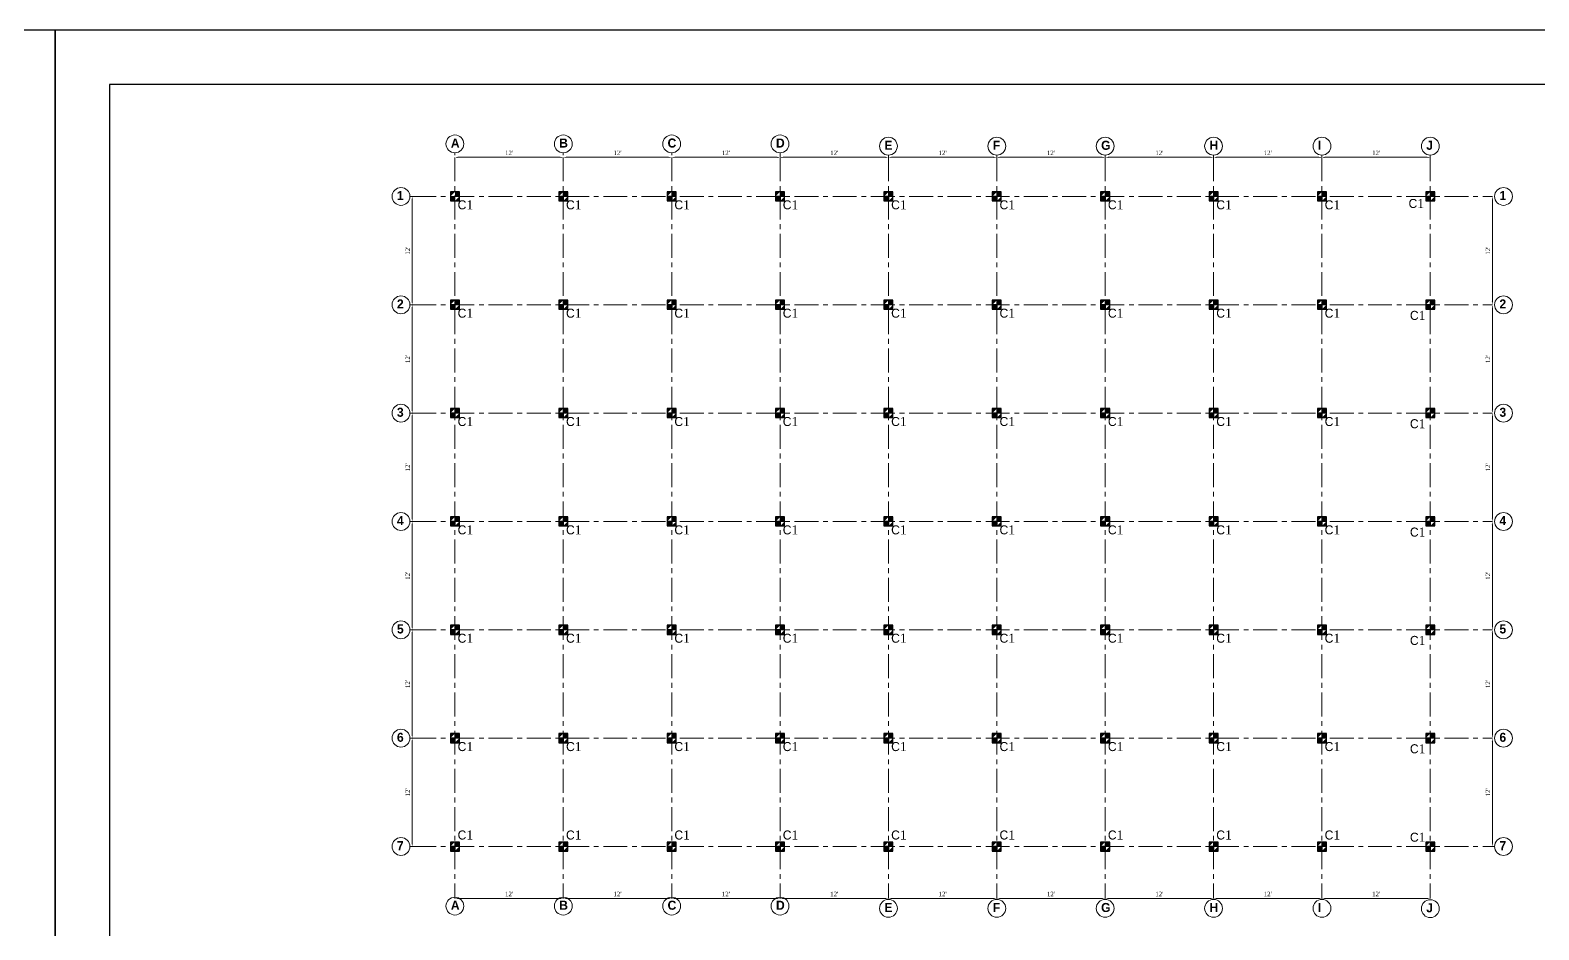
# Model space of a CAD drawing. Extents: x -2338379 to 930990, y -818978 to 106940.
# Drawn here: x 387695 to 389699, y -204162 to -202966 of the extents above; entities that cross this region are included whole.
import ezdxf

# ---------------------------------------------------------------- set-up
doc = ezdxf.new("R2010")
doc.units = 0
doc.header["$MEASUREMENT"] = 0
doc.header["$PDMODE"] = 34
doc.linetypes.add('CENTER', pattern=[50.8, 31.75, -6.35, 6.35, -6.35])
doc.layers.get('0').update_dxf_attribs({"linetype": 'CONTINUOUS', "lineweight": 30})
doc.layers.get('DEFPOINTS').update_dxf_attribs({"linetype": 'CONTINUOUS'})
for name, color, linetype, lineweight in [('Center', 11, 'CENTER', 15), ('DIM', 6, 'CONTINUOUS', 20), ('Outline', 4, 'CONTINUOUS', 9), ('TEXT', 7, 'CONTINUOUS', 30)]:
    doc.layers.add(name, color=color, linetype=linetype, lineweight=lineweight)
doc.layers.add('pillar12', color=7, linetype='CONTINUOUS')
doc.styles.get("Standard").update_dxf_attribs({"font": 'times.ttf', "height": 6})
doc.dimstyles.new('Standard$0', dxfattribs={"dimtxt": 6, "dimasz": 4, "dimexe": 3, "dimexo": 6, "dimgap": 3, "dimtad": 1, "dimdec": 1, "dimzin": 0, "dimdsep": 46, "dimlunit": 4, "dimtxsty": 'Standard', "dimcen": 0.09, "dimclrd": 6, "dimclre": 6, "dimclrt": 7, "dimadec": 0, "dimazin": 0, "dimtfac": 1, "dimtdec": 1, "dimtix": 1, "dimtofl": 0, "dimtmove": 1, "dimatfit": 3, "dimfxl": 1, "dimtolj": 1, "dimtzin": 0, "dimlwd": 18, "dimlwe": 18, "dimarcsym": 0})

# ---------------------------------------------------------------- blocks, each defined once
blk = doc.blocks.new('pill12')
h = blk.add_hatch(color=5)
h.paths.add_polyline_path([(-6, -6), (6, -6), (6, 6), (-6, 6)], flags=17)
edge = h.paths.add_edge_path(flags=17)
edge.add_line((6, 0), (-6, 0))
edge.add_line((0, 6), (0, -6))
for p, q in [((6, 0), (-6, 0)), ((0, 6), (0, -6))]:
    blk.add_line(p, q)
blk.add_lwpolyline([(-6, -6), (6, -6), (6, 6), (-6, 6)], close=True)
blk = doc.blocks.new('*D92')
at = {"layer": 'DEFPOINTS', "color": 0, "lineweight": 30, "transparency": 16777216}
for p in [(388259, -203135), (388403, -203135), (388403, -203135)]:
    blk.add_point(p, dxfattribs=at)
at = {"layer": 'DIM', "color": 6, "lineweight": 18, "transparency": 16777216}
for p, q in [((388259, -203129), (388259, -203132)), ((388263, -203135), (388399, -203135)), ((388403, -203129), (388403, -203132))]:
    blk.add_line(p, q, dxfattribs=at)
at = {"layer": 'DIM', "color": 6, "lineweight": 30, "transparency": 16777216}
for points in [[(388263, -203134.4), (388263, -203135.7), (388259, -203135)], [(388399, -203134.4), (388399, -203135.7), (388403, -203135)]]:
    blk.add_solid(points, dxfattribs=at)
at = {"layer": 'DIM', "color": 7, "transparency": 16777216, "insert": (388331, -203129), "char_height": 6, "attachment_point": 5}
blk.add_mtext("\\A1;12'", dxfattribs=at)
blk = doc.blocks.new('*D93')
at = {"layer": 'DEFPOINTS', "color": 0, "lineweight": 30, "transparency": 16777216}
for p in [(388403, -203135), (388547, -203135), (388547, -203135)]:
    blk.add_point(p, dxfattribs=at)
at = {"layer": 'DIM', "color": 6, "lineweight": 18, "transparency": 16777216}
for p, q in [((388403, -203129), (388403, -203132)), ((388407, -203135), (388543, -203135)), ((388547, -203129), (388547, -203132))]:
    blk.add_line(p, q, dxfattribs=at)
at = {"layer": 'DIM', "color": 6, "lineweight": 30, "transparency": 16777216}
for points in [[(388407, -203134.4), (388407, -203135.7), (388403, -203135)], [(388543, -203134.4), (388543, -203135.7), (388547, -203135)]]:
    blk.add_solid(points, dxfattribs=at)
at = {"layer": 'DIM', "color": 7, "transparency": 16777216, "insert": (388475, -203129), "char_height": 6, "attachment_point": 5}
blk.add_mtext("\\A1;12'", dxfattribs=at)
blk = doc.blocks.new('*D94')
at = {"layer": 'DEFPOINTS', "color": 0, "lineweight": 30, "transparency": 16777216}
for p in [(388547, -203135), (388691, -203135), (388691, -203135)]:
    blk.add_point(p, dxfattribs=at)
at = {"layer": 'DIM', "color": 6, "lineweight": 18, "transparency": 16777216}
for p, q in [((388547, -203129), (388547, -203132)), ((388551, -203135), (388687, -203135)), ((388691, -203129), (388691, -203132))]:
    blk.add_line(p, q, dxfattribs=at)
at = {"layer": 'DIM', "color": 6, "lineweight": 30, "transparency": 16777216}
for points in [[(388551, -203134.4), (388551, -203135.7), (388547, -203135)], [(388687, -203134.4), (388687, -203135.7), (388691, -203135)]]:
    blk.add_solid(points, dxfattribs=at)
at = {"layer": 'DIM', "color": 7, "transparency": 16777216, "insert": (388619, -203129), "char_height": 6, "attachment_point": 5}
blk.add_mtext("\\A1;12'", dxfattribs=at)
blk = doc.blocks.new('*D95')
at = {"color": 6, "lineweight": 18, "transparency": 16777216}
for p, q in [((388691, -203135), (388691, -203132)), ((388695, -203135), (388831, -203135)), ((388835, -203135), (388835, -203132))]:
    blk.add_line(p, q, dxfattribs=at)
at = {"color": 6, "lineweight": 30, "transparency": 16777216}
for points in [[(388695, -203134.4), (388695, -203135.7), (388691, -203135)], [(388831, -203134.4), (388831, -203135.7), (388835, -203135)]]:
    blk.add_solid(points, dxfattribs=at)
at = {"layer": 'DEFPOINTS', "color": 0, "lineweight": 30, "transparency": 16777216}
for p in [(388691, -203135), (388835, -203135), (388835, -203135)]:
    blk.add_point(p, dxfattribs=at)
at = {"color": 7, "lineweight": 30, "transparency": 16777216, "insert": (388763, -203129), "char_height": 6, "attachment_point": 5}
blk.add_mtext("\\A1;12'", dxfattribs=at)
blk = doc.blocks.new('*D96')
at = {"color": 6, "lineweight": 18, "transparency": 16777216}
for p, q in [((388835, -203135), (388835, -203132)), ((388839, -203135), (388975, -203135)), ((388979, -203135), (388979, -203132))]:
    blk.add_line(p, q, dxfattribs=at)
at = {"color": 6, "lineweight": 30, "transparency": 16777216}
for points in [[(388839, -203134.4), (388839, -203135.7), (388835, -203135)], [(388975, -203134.4), (388975, -203135.7), (388979, -203135)]]:
    blk.add_solid(points, dxfattribs=at)
at = {"layer": 'DEFPOINTS', "color": 0, "lineweight": 30, "transparency": 16777216}
for p in [(388835, -203135), (388979, -203135), (388979, -203135)]:
    blk.add_point(p, dxfattribs=at)
at = {"color": 7, "lineweight": 30, "transparency": 16777216, "insert": (388907, -203129), "char_height": 6, "attachment_point": 5}
blk.add_mtext("\\A1;12'", dxfattribs=at)
blk = doc.blocks.new('*D97')
at = {"color": 6, "lineweight": 18, "transparency": 16777216}
for p, q in [((388979, -203135), (388979, -203132)), ((388983, -203135), (389119, -203135)), ((389123, -203135), (389123, -203132))]:
    blk.add_line(p, q, dxfattribs=at)
at = {"color": 6, "lineweight": 30, "transparency": 16777216}
for points in [[(388983, -203134.4), (388983, -203135.7), (388979, -203135)], [(389119, -203134.4), (389119, -203135.7), (389123, -203135)]]:
    blk.add_solid(points, dxfattribs=at)
at = {"layer": 'DEFPOINTS', "color": 0, "lineweight": 30, "transparency": 16777216}
for p in [(388979, -203135), (389123, -203135), (389123, -203135)]:
    blk.add_point(p, dxfattribs=at)
at = {"color": 7, "lineweight": 30, "transparency": 16777216, "insert": (389051, -203129), "char_height": 6, "attachment_point": 5}
blk.add_mtext("\\A1;12'", dxfattribs=at)
blk = doc.blocks.new('*D98')
at = {"color": 6, "lineweight": 18, "transparency": 16777216}
for p, q in [((389123, -203135), (389123, -203132)), ((389127, -203135), (389263, -203135)), ((389267, -203135), (389267, -203132))]:
    blk.add_line(p, q, dxfattribs=at)
at = {"color": 6, "lineweight": 30, "transparency": 16777216}
for points in [[(389127, -203134.4), (389127, -203135.7), (389123, -203135)], [(389263, -203134.4), (389263, -203135.7), (389267, -203135)]]:
    blk.add_solid(points, dxfattribs=at)
at = {"layer": 'DEFPOINTS', "color": 0, "lineweight": 30, "transparency": 16777216}
for p in [(389123, -203135), (389267, -203135), (389267, -203135)]:
    blk.add_point(p, dxfattribs=at)
at = {"color": 7, "lineweight": 30, "transparency": 16777216, "insert": (389195, -203129), "char_height": 6, "attachment_point": 5}
blk.add_mtext("\\A1;12'", dxfattribs=at)
blk = doc.blocks.new('*D99')
at = {"color": 6, "lineweight": 18, "transparency": 16777216}
for p, q in [((389267, -203135), (389267, -203132)), ((389271, -203135), (389407, -203135)), ((389411, -203135), (389411, -203132))]:
    blk.add_line(p, q, dxfattribs=at)
at = {"color": 6, "lineweight": 30, "transparency": 16777216}
for points in [[(389271, -203134.4), (389271, -203135.7), (389267, -203135)], [(389407, -203134.4), (389407, -203135.7), (389411, -203135)]]:
    blk.add_solid(points, dxfattribs=at)
at = {"layer": 'DEFPOINTS', "color": 0, "lineweight": 30, "transparency": 16777216}
for p in [(389267, -203135), (389411, -203135), (389411, -203135.7)]:
    blk.add_point(p, dxfattribs=at)
at = {"color": 7, "lineweight": 30, "transparency": 16777216, "insert": (389339, -203129), "char_height": 6, "attachment_point": 5}
blk.add_mtext("\\A1;12'", dxfattribs=at)
blk = doc.blocks.new('*D100')
at = {"color": 6, "lineweight": 18, "transparency": 16777216}
for p, q in [((389411, -203135), (389411, -203132)), ((389415, -203135), (389551, -203135)), ((389555, -203135), (389555, -203132))]:
    blk.add_line(p, q, dxfattribs=at)
at = {"color": 6, "lineweight": 30, "transparency": 16777216}
for points in [[(389415, -203134.4), (389415, -203135.7), (389411, -203135)], [(389551, -203134.4), (389551, -203135.7), (389555, -203135)]]:
    blk.add_solid(points, dxfattribs=at)
at = {"layer": 'DEFPOINTS', "color": 0, "lineweight": 30, "transparency": 16777216}
for p in [(389411, -203135.7), (389555, -203135), (389555, -203135)]:
    blk.add_point(p, dxfattribs=at)
at = {"color": 7, "lineweight": 30, "transparency": 16777216, "insert": (389483, -203129), "char_height": 6, "attachment_point": 5}
blk.add_mtext("\\A1;12'", dxfattribs=at)
blk = doc.blocks.new('*D101')
at = {"color": 6, "lineweight": 18, "transparency": 16777216}
for p, q in [((388202.2, -203187), (388199.2, -203187)), ((388202.2, -203191), (388202.2, -203327)), ((388202.2, -203331), (388199.2, -203331))]:
    blk.add_line(p, q, dxfattribs=at)
at = {"color": 6, "lineweight": 30, "transparency": 16777216}
for points in [[(388201.6, -203191), (388202.9, -203191), (388202.2, -203187)], [(388201.6, -203327), (388202.9, -203327), (388202.2, -203331)]]:
    blk.add_solid(points, dxfattribs=at)
at = {"layer": 'DEFPOINTS', "color": 0, "lineweight": 30, "transparency": 16777216}
for p in [(388202.2, -203187), (388202.2, -203331), (388202.2, -203331)]:
    blk.add_point(p, dxfattribs=at)
at = {"color": 7, "lineweight": 30, "transparency": 16777216, "insert": (388196.2, -203259), "char_height": 6, "attachment_point": 5, "rotation": 90}
blk.add_mtext("\\A1;12'", dxfattribs=at)
blk = doc.blocks.new('*D102')
at = {"color": 6, "lineweight": 18, "transparency": 16777216}
for p, q in [((388202.2, -203331), (388199.2, -203331)), ((388202.2, -203335), (388202.2, -203471)), ((388202.2, -203475), (388199.2, -203475))]:
    blk.add_line(p, q, dxfattribs=at)
at = {"color": 6, "lineweight": 30, "transparency": 16777216}
for points in [[(388201.6, -203335), (388202.9, -203335), (388202.2, -203331)], [(388201.6, -203471), (388202.9, -203471), (388202.2, -203475)]]:
    blk.add_solid(points, dxfattribs=at)
at = {"layer": 'DEFPOINTS', "color": 0, "lineweight": 30, "transparency": 16777216}
for p in [(388202.2, -203331), (388202.2, -203475), (388202.2, -203475)]:
    blk.add_point(p, dxfattribs=at)
at = {"color": 7, "lineweight": 30, "transparency": 16777216, "insert": (388196.2, -203403), "char_height": 6, "attachment_point": 5, "rotation": 90}
blk.add_mtext("\\A1;12'", dxfattribs=at)
blk = doc.blocks.new('*D103')
at = {"color": 6, "lineweight": 18, "transparency": 16777216}
for p, q in [((388202.2, -203475), (388199.2, -203475)), ((388202.2, -203479), (388202.2, -203615)), ((388202.2, -203619), (388199.2, -203619))]:
    blk.add_line(p, q, dxfattribs=at)
at = {"color": 6, "lineweight": 30, "transparency": 16777216}
for points in [[(388201.6, -203479), (388202.9, -203479), (388202.2, -203475)], [(388201.6, -203615), (388202.9, -203615), (388202.2, -203619)]]:
    blk.add_solid(points, dxfattribs=at)
at = {"layer": 'DEFPOINTS', "color": 0, "lineweight": 30, "transparency": 16777216}
for p in [(388202.2, -203475), (388202.2, -203619), (388202.2, -203619)]:
    blk.add_point(p, dxfattribs=at)
at = {"color": 7, "lineweight": 30, "transparency": 16777216, "insert": (388196.2, -203547), "char_height": 6, "attachment_point": 5, "rotation": 90}
blk.add_mtext("\\A1;12'", dxfattribs=at)
blk = doc.blocks.new('*D104')
at = {"color": 6, "lineweight": 18, "transparency": 16777216}
for p, q in [((388202.2, -203619), (388199.2, -203619)), ((388202.2, -203623), (388202.2, -203759)), ((388202.2, -203763), (388199.2, -203763))]:
    blk.add_line(p, q, dxfattribs=at)
at = {"color": 6, "lineweight": 30, "transparency": 16777216}
for points in [[(388201.6, -203623), (388202.9, -203623), (388202.2, -203619)], [(388201.6, -203759), (388202.9, -203759), (388202.2, -203763)]]:
    blk.add_solid(points, dxfattribs=at)
at = {"layer": 'DEFPOINTS', "color": 0, "lineweight": 30, "transparency": 16777216}
for p in [(388202.2, -203619), (388202.2, -203763), (388202.2, -203763)]:
    blk.add_point(p, dxfattribs=at)
at = {"color": 7, "lineweight": 30, "transparency": 16777216, "insert": (388196.2, -203691), "char_height": 6, "attachment_point": 5, "rotation": 90}
blk.add_mtext("\\A1;12'", dxfattribs=at)
blk = doc.blocks.new('*D105')
at = {"color": 6, "lineweight": 18, "transparency": 16777216}
for p, q in [((388202.2, -203763), (388199.2, -203763)), ((388202.2, -203767), (388202.2, -203903)), ((388202.2, -203907), (388199.2, -203907))]:
    blk.add_line(p, q, dxfattribs=at)
at = {"color": 6, "lineweight": 30, "transparency": 16777216}
for points in [[(388201.6, -203767), (388202.9, -203767), (388202.2, -203763)], [(388201.6, -203903), (388202.9, -203903), (388202.2, -203907)]]:
    blk.add_solid(points, dxfattribs=at)
at = {"layer": 'DEFPOINTS', "color": 0, "lineweight": 30, "transparency": 16777216}
for p in [(388202.2, -203763), (388202.2, -203907), (388202.2, -203907)]:
    blk.add_point(p, dxfattribs=at)
at = {"color": 7, "lineweight": 30, "transparency": 16777216, "insert": (388196.2, -203835), "char_height": 6, "attachment_point": 5, "rotation": 90}
blk.add_mtext("\\A1;12'", dxfattribs=at)
blk = doc.blocks.new('*D106')
at = {"color": 6, "lineweight": 18, "transparency": 16777216}
for p, q in [((388202.2, -203907), (388199.2, -203907)), ((388202.2, -203911), (388202.2, -204047)), ((388202.2, -204051), (388199.2, -204051))]:
    blk.add_line(p, q, dxfattribs=at)
at = {"color": 6, "lineweight": 30, "transparency": 16777216}
for points in [[(388201.6, -203911), (388202.9, -203911), (388202.2, -203907)], [(388201.6, -204047), (388202.9, -204047), (388202.2, -204051)]]:
    blk.add_solid(points, dxfattribs=at)
at = {"layer": 'DEFPOINTS', "color": 0, "lineweight": 30, "transparency": 16777216}
for p in [(388202.2, -203907), (388202.2, -204051), (388202.2, -204051)]:
    blk.add_point(p, dxfattribs=at)
at = {"color": 7, "lineweight": 30, "transparency": 16777216, "insert": (388196.2, -203979), "char_height": 6, "attachment_point": 5, "rotation": 90}
blk.add_mtext("\\A1;12'", dxfattribs=at)
blk = doc.blocks.new('*D107')
at = {"color": 6, "lineweight": 18, "transparency": 16777216}
for p, q in [((388259, -204120.1), (388259, -204117.1)), ((388263, -204120.1), (388399, -204120.1)), ((388403, -204120.1), (388403, -204117.1))]:
    blk.add_line(p, q, dxfattribs=at)
at = {"color": 6, "lineweight": 30, "transparency": 16777216}
for points in [[(388263, -204119.5), (388263, -204120.8), (388259, -204120.1)], [(388399, -204119.5), (388399, -204120.8), (388403, -204120.1)]]:
    blk.add_solid(points, dxfattribs=at)
at = {"layer": 'DEFPOINTS', "color": 0, "lineweight": 30, "transparency": 16777216}
for p in [(388259, -204120.1), (388403, -204120.1), (388403, -204120.1)]:
    blk.add_point(p, dxfattribs=at)
at = {"color": 7, "lineweight": 30, "transparency": 16777216, "insert": (388331, -204114.1), "char_height": 6, "attachment_point": 5}
blk.add_mtext("\\A1;12'", dxfattribs=at)
blk = doc.blocks.new('*D108')
at = {"color": 6, "lineweight": 18, "transparency": 16777216}
for p, q in [((388403, -204120.1), (388403, -204117.1)), ((388407, -204120.1), (388543, -204120.1)), ((388547, -204120.1), (388547, -204117.1))]:
    blk.add_line(p, q, dxfattribs=at)
at = {"color": 6, "lineweight": 30, "transparency": 16777216}
for points in [[(388407, -204119.5), (388407, -204120.8), (388403, -204120.1)], [(388543, -204119.5), (388543, -204120.8), (388547, -204120.1)]]:
    blk.add_solid(points, dxfattribs=at)
at = {"layer": 'DEFPOINTS', "color": 0, "lineweight": 30, "transparency": 16777216}
for p in [(388403, -204120.1), (388547, -204120.1), (388547, -204120.1)]:
    blk.add_point(p, dxfattribs=at)
at = {"color": 7, "lineweight": 30, "transparency": 16777216, "insert": (388475, -204114.1), "char_height": 6, "attachment_point": 5}
blk.add_mtext("\\A1;12'", dxfattribs=at)
blk = doc.blocks.new('*D109')
at = {"color": 6, "lineweight": 18, "transparency": 16777216}
for p, q in [((388547, -204120.1), (388547, -204117.1)), ((388551, -204120.1), (388687, -204120.1)), ((388691, -204120.1), (388691, -204117.1))]:
    blk.add_line(p, q, dxfattribs=at)
at = {"color": 6, "lineweight": 30, "transparency": 16777216}
for points in [[(388551, -204119.5), (388551, -204120.8), (388547, -204120.1)], [(388687, -204119.5), (388687, -204120.8), (388691, -204120.1)]]:
    blk.add_solid(points, dxfattribs=at)
at = {"layer": 'DEFPOINTS', "color": 0, "lineweight": 30, "transparency": 16777216}
for p in [(388547, -204120.1), (388691, -204120.1), (388691, -204120.1)]:
    blk.add_point(p, dxfattribs=at)
at = {"color": 7, "lineweight": 30, "transparency": 16777216, "insert": (388619, -204114.1), "char_height": 6, "attachment_point": 5}
blk.add_mtext("\\A1;12'", dxfattribs=at)
blk = doc.blocks.new('*D110')
at = {"color": 6, "lineweight": 18, "transparency": 16777216}
for p, q in [((388691, -204120.1), (388691, -204117.1)), ((388695, -204120.1), (388831, -204120.1)), ((388835, -204120.1), (388835, -204117.1))]:
    blk.add_line(p, q, dxfattribs=at)
at = {"color": 6, "lineweight": 30, "transparency": 16777216}
for points in [[(388695, -204119.5), (388695, -204120.8), (388691, -204120.1)], [(388831, -204119.5), (388831, -204120.8), (388835, -204120.1)]]:
    blk.add_solid(points, dxfattribs=at)
at = {"layer": 'DEFPOINTS', "color": 0, "lineweight": 30, "transparency": 16777216}
for p in [(388691, -204120.1), (388835, -204120.1), (388835, -204120.1)]:
    blk.add_point(p, dxfattribs=at)
at = {"color": 7, "lineweight": 30, "transparency": 16777216, "insert": (388763, -204114.1), "char_height": 6, "attachment_point": 5}
blk.add_mtext("\\A1;12'", dxfattribs=at)
blk = doc.blocks.new('*D111')
at = {"color": 6, "lineweight": 18, "transparency": 16777216}
for p, q in [((388835, -204120.1), (388835, -204117.1)), ((388839, -204120.1), (388975, -204120.1)), ((388979, -204120.1), (388979, -204117.1))]:
    blk.add_line(p, q, dxfattribs=at)
at = {"color": 6, "lineweight": 30, "transparency": 16777216}
for points in [[(388839, -204119.5), (388839, -204120.8), (388835, -204120.1)], [(388975, -204119.5), (388975, -204120.8), (388979, -204120.1)]]:
    blk.add_solid(points, dxfattribs=at)
at = {"layer": 'DEFPOINTS', "color": 0, "lineweight": 30, "transparency": 16777216}
for p in [(388835, -204120.1), (388979, -204120.1), (388979, -204120.1)]:
    blk.add_point(p, dxfattribs=at)
at = {"color": 7, "lineweight": 30, "transparency": 16777216, "insert": (388907, -204114.1), "char_height": 6, "attachment_point": 5}
blk.add_mtext("\\A1;12'", dxfattribs=at)
blk = doc.blocks.new('*D112')
at = {"color": 6, "lineweight": 18, "transparency": 16777216}
for p, q in [((388979, -204120.1), (388979, -204117.1)), ((388983, -204120.1), (389119, -204120.1)), ((389123, -204120.1), (389123, -204117.1))]:
    blk.add_line(p, q, dxfattribs=at)
at = {"color": 6, "lineweight": 30, "transparency": 16777216}
for points in [[(388983, -204119.5), (388983, -204120.8), (388979, -204120.1)], [(389119, -204119.5), (389119, -204120.8), (389123, -204120.1)]]:
    blk.add_solid(points, dxfattribs=at)
at = {"layer": 'DEFPOINTS', "color": 0, "lineweight": 30, "transparency": 16777216}
for p in [(388979, -204120.1), (389123, -204120.1), (389123, -204120.1)]:
    blk.add_point(p, dxfattribs=at)
at = {"color": 7, "lineweight": 30, "transparency": 16777216, "insert": (389051, -204114.1), "char_height": 6, "attachment_point": 5}
blk.add_mtext("\\A1;12'", dxfattribs=at)
blk = doc.blocks.new('*D113')
at = {"color": 6, "lineweight": 18, "transparency": 16777216}
for p, q in [((389123, -204120.1), (389123, -204117.1)), ((389127, -204120.1), (389263, -204120.1)), ((389267, -204120.1), (389267, -204117.1))]:
    blk.add_line(p, q, dxfattribs=at)
at = {"color": 6, "lineweight": 30, "transparency": 16777216}
for points in [[(389127, -204119.5), (389127, -204120.8), (389123, -204120.1)], [(389263, -204119.5), (389263, -204120.8), (389267, -204120.1)]]:
    blk.add_solid(points, dxfattribs=at)
at = {"layer": 'DEFPOINTS', "color": 0, "lineweight": 30, "transparency": 16777216}
for p in [(389123, -204120.1), (389267, -204120.1), (389267, -204120.1)]:
    blk.add_point(p, dxfattribs=at)
at = {"color": 7, "lineweight": 30, "transparency": 16777216, "insert": (389195, -204114.1), "char_height": 6, "attachment_point": 5}
blk.add_mtext("\\A1;12'", dxfattribs=at)
blk = doc.blocks.new('*D114')
at = {"color": 6, "lineweight": 18, "transparency": 16777216}
for p, q in [((389267, -204120.1), (389267, -204117.1)), ((389271, -204120.1), (389407, -204120.1)), ((389411, -204120.1), (389411, -204117.1))]:
    blk.add_line(p, q, dxfattribs=at)
at = {"color": 6, "lineweight": 30, "transparency": 16777216}
for points in [[(389271, -204119.5), (389271, -204120.8), (389267, -204120.1)], [(389407, -204119.5), (389407, -204120.8), (389411, -204120.1)]]:
    blk.add_solid(points, dxfattribs=at)
at = {"layer": 'DEFPOINTS', "color": 0, "lineweight": 30, "transparency": 16777216}
for p in [(389267, -204120.1), (389411, -204120.1), (389411, -204120.1)]:
    blk.add_point(p, dxfattribs=at)
at = {"color": 7, "lineweight": 30, "transparency": 16777216, "insert": (389339, -204114.1), "char_height": 6, "attachment_point": 5}
blk.add_mtext("\\A1;12'", dxfattribs=at)
blk = doc.blocks.new('*D115')
at = {"color": 6, "lineweight": 18, "transparency": 16777216}
for p, q in [((389411, -204120.1), (389411, -204117.1)), ((389415, -204120.1), (389551, -204120.1)), ((389555, -204120.1), (389555, -204117.1))]:
    blk.add_line(p, q, dxfattribs=at)
at = {"color": 6, "lineweight": 30, "transparency": 16777216}
for points in [[(389415, -204119.5), (389415, -204120.8), (389411, -204120.1)], [(389551, -204119.5), (389551, -204120.8), (389555, -204120.1)]]:
    blk.add_solid(points, dxfattribs=at)
at = {"layer": 'DEFPOINTS', "color": 0, "lineweight": 30, "transparency": 16777216}
for p in [(389411, -204120.1), (389555, -204120.1), (389555, -204120.1)]:
    blk.add_point(p, dxfattribs=at)
at = {"color": 7, "lineweight": 30, "transparency": 16777216, "insert": (389483, -204114.1), "char_height": 6, "attachment_point": 5}
blk.add_mtext("\\A1;12'", dxfattribs=at)
blk = doc.blocks.new('*D116')
at = {"color": 6, "lineweight": 18, "transparency": 16777216}
for p, q in [((389637.4, -203187), (389634.4, -203187)), ((389637.4, -203191), (389637.4, -203327)), ((389637.4, -203331), (389634.4, -203331))]:
    blk.add_line(p, q, dxfattribs=at)
at = {"color": 6, "lineweight": 30, "transparency": 16777216}
for points in [[(389636.7, -203191), (389638, -203191), (389637.4, -203187)], [(389636.7, -203327), (389638, -203327), (389637.4, -203331)]]:
    blk.add_solid(points, dxfattribs=at)
at = {"layer": 'DEFPOINTS', "color": 0, "lineweight": 30, "transparency": 16777216}
for p in [(389637.4, -203187), (389637.4, -203331), (389637.4, -203331)]:
    blk.add_point(p, dxfattribs=at)
at = {"color": 7, "lineweight": 30, "transparency": 16777216, "insert": (389631.4, -203259), "char_height": 6, "attachment_point": 5, "rotation": 90}
blk.add_mtext("\\A1;12'", dxfattribs=at)
blk = doc.blocks.new('*D117')
at = {"color": 6, "lineweight": 18, "transparency": 16777216}
for p, q in [((389637.4, -203331), (389634.4, -203331)), ((389637.4, -203335), (389637.4, -203471)), ((389637.4, -203475), (389634.4, -203475))]:
    blk.add_line(p, q, dxfattribs=at)
at = {"color": 6, "lineweight": 30, "transparency": 16777216}
for points in [[(389636.7, -203335), (389638, -203335), (389637.4, -203331)], [(389636.7, -203471), (389638, -203471), (389637.4, -203475)]]:
    blk.add_solid(points, dxfattribs=at)
at = {"layer": 'DEFPOINTS', "color": 0, "lineweight": 30, "transparency": 16777216}
for p in [(389637.4, -203331), (389637.4, -203475), (389637.4, -203475)]:
    blk.add_point(p, dxfattribs=at)
at = {"color": 7, "lineweight": 30, "transparency": 16777216, "insert": (389631.4, -203403), "char_height": 6, "attachment_point": 5, "rotation": 90}
blk.add_mtext("\\A1;12'", dxfattribs=at)
blk = doc.blocks.new('*D118')
at = {"color": 6, "lineweight": 18, "transparency": 16777216}
for p, q in [((389637.4, -203475), (389634.4, -203475)), ((389637.4, -203479), (389637.4, -203615)), ((389637.4, -203619), (389634.4, -203619))]:
    blk.add_line(p, q, dxfattribs=at)
at = {"color": 6, "lineweight": 30, "transparency": 16777216}
for points in [[(389636.7, -203479), (389638, -203479), (389637.4, -203475)], [(389636.7, -203615), (389638, -203615), (389637.4, -203619)]]:
    blk.add_solid(points, dxfattribs=at)
at = {"layer": 'DEFPOINTS', "color": 0, "lineweight": 30, "transparency": 16777216}
for p in [(389637.4, -203475), (389637.4, -203619), (389637.4, -203619)]:
    blk.add_point(p, dxfattribs=at)
at = {"color": 7, "lineweight": 30, "transparency": 16777216, "insert": (389631.4, -203547), "char_height": 6, "attachment_point": 5, "rotation": 90}
blk.add_mtext("\\A1;12'", dxfattribs=at)
blk = doc.blocks.new('*D119')
at = {"color": 6, "lineweight": 18, "transparency": 16777216}
for p, q in [((389637.4, -203619), (389634.4, -203619)), ((389637.4, -203623), (389637.4, -203759)), ((389637.4, -203763), (389634.4, -203763))]:
    blk.add_line(p, q, dxfattribs=at)
at = {"color": 6, "lineweight": 30, "transparency": 16777216}
for points in [[(389636.7, -203623), (389638, -203623), (389637.4, -203619)], [(389636.7, -203759), (389638, -203759), (389637.4, -203763)]]:
    blk.add_solid(points, dxfattribs=at)
at = {"layer": 'DEFPOINTS', "color": 0, "lineweight": 30, "transparency": 16777216}
for p in [(389637.4, -203619), (389637.4, -203763), (389637.4, -203763)]:
    blk.add_point(p, dxfattribs=at)
at = {"color": 7, "lineweight": 30, "transparency": 16777216, "insert": (389631.4, -203691), "char_height": 6, "attachment_point": 5, "rotation": 90}
blk.add_mtext("\\A1;12'", dxfattribs=at)
blk = doc.blocks.new('*D120')
at = {"color": 6, "lineweight": 18, "transparency": 16777216}
for p, q in [((389637.4, -203763), (389634.4, -203763)), ((389637.4, -203767), (389637.4, -203903)), ((389637.4, -203907), (389634.4, -203907))]:
    blk.add_line(p, q, dxfattribs=at)
at = {"color": 6, "lineweight": 30, "transparency": 16777216}
for points in [[(389636.7, -203767), (389638, -203767), (389637.4, -203763)], [(389636.7, -203903), (389638, -203903), (389637.4, -203907)]]:
    blk.add_solid(points, dxfattribs=at)
at = {"layer": 'DEFPOINTS', "color": 0, "lineweight": 30, "transparency": 16777216}
for p in [(389637.4, -203763), (389637.4, -203907), (389637.4, -203907)]:
    blk.add_point(p, dxfattribs=at)
at = {"color": 7, "lineweight": 30, "transparency": 16777216, "insert": (389631.4, -203835), "char_height": 6, "attachment_point": 5, "rotation": 90}
blk.add_mtext("\\A1;12'", dxfattribs=at)
blk = doc.blocks.new('*D121')
at = {"color": 6, "lineweight": 18, "transparency": 16777216}
for p, q in [((389637.4, -203907), (389634.4, -203907)), ((389637.4, -203911), (389637.4, -204047)), ((389637.4, -204051), (389640.4, -204051))]:
    blk.add_line(p, q, dxfattribs=at)
at = {"color": 6, "lineweight": 30, "transparency": 16777216}
for points in [[(389636.7, -203911), (389638, -203911), (389637.4, -203907)], [(389636.7, -204047), (389638, -204047), (389637.4, -204051)]]:
    blk.add_solid(points, dxfattribs=at)
at = {"layer": 'DEFPOINTS', "color": 0, "lineweight": 30, "transparency": 16777216}
for p in [(389637.4, -203907), (389636.7, -204051), (389637.4, -204051)]:
    blk.add_point(p, dxfattribs=at)
at = {"color": 7, "lineweight": 30, "transparency": 16777216, "insert": (389631.4, -203979), "char_height": 6, "attachment_point": 5, "rotation": 90}
blk.add_mtext("\\A1;12'", dxfattribs=at)

msp = doc.modelspace()

# ---------------------------------------------------------------- hatches: boundary and pattern name
h = msp.add_hatch(color=5)
h.paths.add_polyline_path([(388252.99, -203192.98), (388264.99, -203192.98), (388264.99, -203180.98), (388252.99, -203180.98)], flags=16)
edge = h.paths.add_edge_path()
edge.add_line((388264.99, -203186.98), (388252.99, -203186.98))
edge.add_line((388258.99, -203180.98), (388258.99, -203192.98))

# ---------------------------------------------------------------- linework, layer by layer
at = {"color": 3}
for points in [[(387728.02, -205212.39), (387728.02, -202965.99), (384550.42, -202965.99), (384550.42, -205212.39)], [(390905.62, -205212.39), (390905.62, -202965.99), (387728.02, -202965.99), (387728.02, -205212.39)], [(390833.62, -205140.39), (390833.62, -203037.99), (387800.02, -203037.99), (387800.02, -205140.39)]]:
    msp.add_lwpolyline(points, close=True, dxfattribs=at)
msp.add_lwpolyline([(388252.99, -203192.98), (388264.99, -203192.98), (388264.99, -203180.98), (388252.99, -203180.98)], close=True)
at = {"layer": 'Center'}
for p, q in [((388258.99, -203135.02), (388258.99, -204120.13)), ((388402.99, -203135.02), (388402.99, -204120.13)), ((388546.99, -203135.02), (388546.99, -204120.13)), ((388690.99, -203135.02), (388690.99, -204120.13)), ((388834.99, -203135.02), (388834.99, -204120.13)), ((388978.99, -203135.02), (388978.99, -204120.13)), ((389122.99, -203135.02), (389122.99, -204120.13)), ((389266.99, -203135.02), (389266.99, -204120.13)), ((389410.99, -203135.02), (389410.99, -204120.13)), ((389554.99, -203135.02), (389554.99, -204120.13)), ((388202.22, -203186.98), (389637.38, -203186.98)), ((388202.22, -203330.98), (389637.38, -203330.98)), ((388202.22, -203474.98), (389637.38, -203474.98)), ((388202.22, -203618.98), (389637.38, -203618.98)), ((388202.22, -203762.98), (389637.38, -203762.98)), ((388202.22, -203906.98), (389637.38, -203906.98)), ((388202.22, -204050.98), (389637.38, -204050.98))]:
    msp.add_line(p, q, dxfattribs=at)
at = {"layer": 'Outline'}
for centre in [(388258.99, -203117.16), (388402.99, -203117.16), (388546.99, -203117.16), (388690.99, -203117.16), (388834.99, -203120.16), (388978.99, -203120.16), (389122.99, -203120.16), (389266.99, -203120.16), (389410.99, -203120.16), (389554.99, -203120.16), (388187.35, -203186.98), (389652.24, -203186.98), (388187.35, -203330.98), (389652.24, -203330.98), (388187.35, -203474.98), (389652.24, -203474.98), (388187.35, -203618.98), (389652.24, -203618.98), (388187.35, -203762.98), (389652.24, -203762.98), (388187.35, -203906.98), (389652.24, -203906.98), (388187.35, -204050.98), (389652.24, -204050.98), (388258.99, -204130.14), (388402.99, -204130.14), (388546.99, -204130.14), (388690.99, -204130.14), (388834.99, -204133.14), (388978.99, -204133.14), (389122.99, -204133.14), (389266.99, -204133.14), (389410.99, -204133.14), (389554.99, -204133.51)]:
    msp.add_circle(centre, 11.86, dxfattribs=at)

# ---------------------------------------------------------------- block references
at = {"layer": 'pillar12'}
for p in [(388402.99, -203186.98), (388546.99, -203186.98), (388690.99, -203186.98), (388834.99, -203186.98), (388978.99, -203186.98), (389122.99, -203186.98), (389266.99, -203186.98), (389410.99, -203186.98), (389554.99, -203186.98), (388258.99, -203330.98), (388402.99, -203330.98), (388546.99, -203330.98), (388690.99, -203330.98), (388834.99, -203330.98), (388978.99, -203330.98), (389122.99, -203330.98), (389266.99, -203330.98), (389410.99, -203330.98), (389554.99, -203330.98), (388258.99, -203474.98), (388402.99, -203474.98), (388546.99, -203474.98), (388690.99, -203474.98), (388834.99, -203474.98), (388978.99, -203474.98), (389122.99, -203474.98), (389266.99, -203474.98), (389410.99, -203474.98), (389554.99, -203474.98), (388258.99, -203618.98), (388402.99, -203618.98), (388546.99, -203618.98), (388690.99, -203618.98), (388834.99, -203618.98), (388978.99, -203618.98), (389122.99, -203618.98), (389266.99, -203618.98), (389410.99, -203618.98), (389554.99, -203618.98), (388258.99, -203762.98), (388402.99, -203762.98), (388546.99, -203762.98), (388690.99, -203762.98), (388834.99, -203762.98), (388978.99, -203762.98), (389122.99, -203762.98), (389266.99, -203762.98), (389410.99, -203762.98), (389554.99, -203762.98), (388258.99, -203906.98), (388402.99, -203906.98), (388546.99, -203906.98), (388690.99, -203906.98), (388834.99, -203906.98), (388978.99, -203906.98), (389122.99, -203906.98), (389266.99, -203906.98), (389410.99, -203906.98), (389554.99, -203906.98), (388258.99, -204050.98), (388402.99, -204050.98), (388546.99, -204050.98), (388690.99, -204050.98), (388834.99, -204050.98), (388978.99, -204050.98), (389122.99, -204050.98), (389266.99, -204050.98), (389410.99, -204050.98), (389554.99, -204050.98)]:
    msp.add_blockref('pill12', p, dxfattribs=at)

# ---------------------------------------------------------------- texts
at = {"layer": 'TEXT', "char_height": 12, "attachment_point": 1}
for s, insert, width in [('{\\fCentury Gothic|b1|i0|c0|p34;A}', (388253.59, -203110), 451.5), ('{\\fCentury Gothic|b1|i0|c0|p34;B}', (388397.59, -203110), 451.5), ('{\\fCentury Gothic|b1|i0|c0|p34;C}', (388541.59, -203110), 451.5), ('{\\fCentury Gothic|b1|i0|c0|p34;D}', (388685.59, -203110), 451.5), ('{\\fCentury Gothic|b1|i0|c0|p34;E}', (388829.59, -203113), 451.5), ('{\\fCentury Gothic|b1|i0|c0|p34;F}', (388973.59, -203113), 451.5), ('{\\fCentury Gothic|b1|i0|c0|p34;G}', (389117.59, -203113), 451.5), ('{\\fCentury Gothic|b1|i0|c0|p34;H}', (389261.59, -203113), 451.5), ('{\\fCentury Gothic|b1|i0|c0|p34;I}', (389405.59, -203113), 451.5), ('{\\fCentury Gothic|b1|i0|c0|p34;J}', (389549.59, -203113), 451.5), ('{\\fCentury Gothic|b1|i0|c0|p34;1}', (388181.96, -203179.82), 451.5), ('{\\fCentury Gothic|b0|i0|c0|p34;C}1', (388262.61, -203192.13), 22.0563), ('{\\fCentury Gothic|b0|i0|c0|p34;C}1', (388406.61, -203192.13), 22.0563), ('{\\fCentury Gothic|b0|i0|c0|p34;C}1', (388550.61, -203192.13), 22.0563), ('{\\fCentury Gothic|b0|i0|c0|p34;C}1', (388694.61, -203192.13), 22.0563), ('{\\fCentury Gothic|b0|i0|c0|p34;C}1', (388838.61, -203192.13), 22.0563), ('{\\fCentury Gothic|b0|i0|c0|p34;C}1', (388982.61, -203192.13), 22.0563), ('{\\fCentury Gothic|b0|i0|c0|p34;C}1', (389126.61, -203192.13), 22.0563), ('{\\fCentury Gothic|b0|i0|c0|p34;C}1', (389270.61, -203192.13), 22.0563), ('{\\fCentury Gothic|b0|i0|c0|p34;C}1', (389414.61, -203192.13), 22.0563), ('{\\fCentury Gothic|b0|i0|c0|p34;C}1', (389526.07, -203190.34), 22.0563), ('{\\fCentury Gothic|b1|i0|c0|p34;1}', (389646.85, -203179.82), 451.5), ('{\\fCentury Gothic|b1|i0|c0|p34;2}', (388181.96, -203323.82), 451.5), ('{\\fCentury Gothic|b0|i0|c0|p34;C}1', (388262.61, -203336.13), 22.0563), ('{\\fCentury Gothic|b0|i0|c0|p34;C}1', (388406.61, -203336.13), 22.0563), ('{\\fCentury Gothic|b0|i0|c0|p34;C}1', (388550.61, -203336.13), 22.0563), ('{\\fCentury Gothic|b0|i0|c0|p34;C}1', (388694.61, -203336.13), 22.0563), ('{\\fCentury Gothic|b0|i0|c0|p34;C}1', (388838.61, -203336.13), 22.0563), ('{\\fCentury Gothic|b0|i0|c0|p34;C}1', (388982.61, -203336.13), 22.0563), ('{\\fCentury Gothic|b0|i0|c0|p34;C}1', (389126.61, -203336.13), 22.0563), ('{\\fCentury Gothic|b0|i0|c0|p34;C}1', (389270.61, -203336.13), 22.0563), ('{\\fCentury Gothic|b0|i0|c0|p34;C}1', (389414.61, -203336.13), 22.0563), ('{\\fCentury Gothic|b1|i0|c0|p34;2}', (389646.85, -203323.82), 451.5), ('{\\fCentury Gothic|b0|i0|c0|p34;C}1', (389527.91, -203339.07), 22.0563), ('{\\fCentury Gothic|b1|i0|c0|p34;3}', (388181.96, -203467.82), 451.5), ('{\\fCentury Gothic|b1|i0|c0|p34;3}', (389646.85, -203467.82), 451.5), ('{\\fCentury Gothic|b0|i0|c0|p34;C}1', (388262.61, -203480.13), 22.0563), ('{\\fCentury Gothic|b0|i0|c0|p34;C}1', (388406.61, -203480.13), 22.0563), ('{\\fCentury Gothic|b0|i0|c0|p34;C}1', (388550.61, -203480.13), 22.0563), ('{\\fCentury Gothic|b0|i0|c0|p34;C}1', (388694.61, -203480.13), 22.0563), ('{\\fCentury Gothic|b0|i0|c0|p34;C}1', (388838.61, -203480.13), 22.0563), ('{\\fCentury Gothic|b0|i0|c0|p34;C}1', (388982.61, -203480.13), 22.0563), ('{\\fCentury Gothic|b0|i0|c0|p34;C}1', (389126.61, -203480.13), 22.0563), ('{\\fCentury Gothic|b0|i0|c0|p34;C}1', (389270.61, -203480.13), 22.0563), ('{\\fCentury Gothic|b0|i0|c0|p34;C}1', (389414.61, -203480.13), 22.0563), ('{\\fCentury Gothic|b0|i0|c0|p34;C}1', (389527.91, -203483.07), 22.0563), ('{\\fCentury Gothic|b1|i0|c0|p34;4}', (388181.96, -203611.82), 451.5), ('{\\fCentury Gothic|b1|i0|c0|p34;4}', (389646.85, -203611.82), 451.5), ('{\\fCentury Gothic|b0|i0|c0|p34;C}1', (388262.61, -203624.13), 22.0563), ('{\\fCentury Gothic|b0|i0|c0|p34;C}1', (388406.61, -203624.13), 22.0563), ('{\\fCentury Gothic|b0|i0|c0|p34;C}1', (388550.61, -203624.13), 22.0563), ('{\\fCentury Gothic|b0|i0|c0|p34;C}1', (388694.61, -203624.13), 22.0563), ('{\\fCentury Gothic|b0|i0|c0|p34;C}1', (388838.61, -203624.13), 22.0563), ('{\\fCentury Gothic|b0|i0|c0|p34;C}1', (388982.61, -203624.13), 22.0563), ('{\\fCentury Gothic|b0|i0|c0|p34;C}1', (389126.61, -203624.13), 22.0563), ('{\\fCentury Gothic|b0|i0|c0|p34;C}1', (389270.61, -203624.13), 22.0563), ('{\\fCentury Gothic|b0|i0|c0|p34;C}1', (389414.61, -203624.13), 22.0563), ('{\\fCentury Gothic|b0|i0|c0|p34;C}1', (389527.91, -203627.07), 22.0563), ('{\\fCentury Gothic|b1|i0|c0|p34;5}', (388181.96, -203755.82), 451.5), ('{\\fCentury Gothic|b1|i0|c0|p34;5}', (389646.85, -203755.82), 451.5), ('{\\fCentury Gothic|b0|i0|c0|p34;C}1', (388262.61, -203768.13), 22.0563), ('{\\fCentury Gothic|b0|i0|c0|p34;C}1', (388406.61, -203768.13), 22.0563), ('{\\fCentury Gothic|b0|i0|c0|p34;C}1', (388550.61, -203768.13), 22.0563), ('{\\fCentury Gothic|b0|i0|c0|p34;C}1', (388694.61, -203768.13), 22.0563), ('{\\fCentury Gothic|b0|i0|c0|p34;C}1', (388838.61, -203768.13), 22.0563), ('{\\fCentury Gothic|b0|i0|c0|p34;C}1', (388982.61, -203768.13), 22.0563), ('{\\fCentury Gothic|b0|i0|c0|p34;C}1', (389126.61, -203768.13), 22.0563), ('{\\fCentury Gothic|b0|i0|c0|p34;C}1', (389270.61, -203768.13), 22.0563), ('{\\fCentury Gothic|b0|i0|c0|p34;C}1', (389414.61, -203768.13), 22.0563), ('{\\fCentury Gothic|b0|i0|c0|p34;C}1', (389527.91, -203771.07), 22.0563), ('{\\fCentury Gothic|b1|i0|c0|p34;6}', (388181.96, -203899.82), 451.5), ('{\\fCentury Gothic|b1|i0|c0|p34;6}', (389646.85, -203899.82), 451.5), ('{\\fCentury Gothic|b0|i0|c0|p34;C}1', (388262.61, -203912.13), 22.0563), ('{\\fCentury Gothic|b0|i0|c0|p34;C}1', (388406.61, -203912.13), 22.0563), ('{\\fCentury Gothic|b0|i0|c0|p34;C}1', (388550.61, -203912.13), 22.0563), ('{\\fCentury Gothic|b0|i0|c0|p34;C}1', (388694.61, -203912.13), 22.0563), ('{\\fCentury Gothic|b0|i0|c0|p34;C}1', (388838.61, -203912.13), 22.0563), ('{\\fCentury Gothic|b0|i0|c0|p34;C}1', (388982.61, -203912.13), 22.0563), ('{\\fCentury Gothic|b0|i0|c0|p34;C}1', (389126.61, -203912.13), 22.0563), ('{\\fCentury Gothic|b0|i0|c0|p34;C}1', (389270.61, -203912.13), 22.0563), ('{\\fCentury Gothic|b0|i0|c0|p34;C}1', (389414.61, -203912.13), 22.0563), ('{\\fCentury Gothic|b0|i0|c0|p34;C}1', (389527.91, -203915.07), 22.0563), ('{\\fCentury Gothic|b0|i0|c0|p34;C}1', (388262.61, -204029.67), 22.0563), ('{\\fCentury Gothic|b0|i0|c0|p34;C}1', (388406.61, -204029.67), 22.0563), ('{\\fCentury Gothic|b0|i0|c0|p34;C}1', (388550.61, -204029.67), 22.0563), ('{\\fCentury Gothic|b0|i0|c0|p34;C}1', (388694.61, -204029.67), 22.0563), ('{\\fCentury Gothic|b0|i0|c0|p34;C}1', (388838.61, -204029.67), 22.0563), ('{\\fCentury Gothic|b0|i0|c0|p34;C}1', (388982.61, -204029.67), 22.0563), ('{\\fCentury Gothic|b0|i0|c0|p34;C}1', (389126.61, -204029.67), 22.0563), ('{\\fCentury Gothic|b0|i0|c0|p34;C}1', (389270.61, -204029.67), 22.0563), ('{\\fCentury Gothic|b0|i0|c0|p34;C}1', (389414.61, -204029.67), 22.0563), ('{\\fCentury Gothic|b0|i0|c0|p34;C}1', (389527.91, -204032.61), 22.0563), ('{\\fCentury Gothic|b1|i0|c0|p34;7}', (388181.96, -204043.82), 451.5), ('{\\fCentury Gothic|b1|i0|c0|p34;7}', (389646.85, -204043.82), 451.5), ('{\\fCentury Gothic|b1|i0|c0|p34;A}', (388253.59, -204122.99), 451.5), ('{\\fCentury Gothic|b1|i0|c0|p34;B}', (388397.59, -204122.99), 451.5), ('{\\fCentury Gothic|b1|i0|c0|p34;C}', (388541.59, -204122.99), 451.5), ('{\\fCentury Gothic|b1|i0|c0|p34;D}', (388685.59, -204122.99), 451.5), ('{\\fCentury Gothic|b1|i0|c0|p34;E}', (388829.59, -204125.99), 451.5), ('{\\fCentury Gothic|b1|i0|c0|p34;F}', (388973.59, -204125.99), 451.5), ('{\\fCentury Gothic|b1|i0|c0|p34;G}', (389117.59, -204125.99), 451.5), ('{\\fCentury Gothic|b1|i0|c0|p34;H}', (389261.59, -204125.99), 451.5), ('{\\fCentury Gothic|b1|i0|c0|p34;I}', (389405.59, -204125.99), 451.5), ('{\\fCentury Gothic|b1|i0|c0|p34;J}', (389549.59, -204126.36), 451.5)]:
    msp.add_mtext(s, dxfattribs=dict(at, insert=insert, width=width))

# ---------------------------------------------------------------- dimensions: what is measured, and where the dimension line sits
at = {"lineweight": 30}
for base, p1, p2, picture, middle in [((388834.99, -203135.02), (388690.99, -203135.02), (388834.99, -203135.02), '*D95', (388762.99, -203129.02)), ((388978.99, -203135.02), (388834.99, -203135.02), (388978.99, -203135.02), '*D96', (388906.99, -203129.02)), ((389122.99, -203135.02), (388978.99, -203135.02), (389122.99, -203135.02), '*D97', (389050.99, -203129.02)), ((389266.99, -203135.02), (389122.99, -203135.02), (389266.99, -203135.02), '*D98', (389194.99, -203129.02)), ((389410.99, -203135.02), (389266.99, -203135.02), (389410.99, -203135.69), '*D99', (389338.99, -203129.02)), ((389554.99, -203135.02), (389410.99, -203135.69), (389554.99, -203135.02), '*D100', (389482.99, -203129.02)), ((388402.99, -204120.13), (388258.99, -204120.13), (388402.99, -204120.13), '*D107', (388330.99, -204114.13)), ((388546.99, -204120.13), (388402.99, -204120.13), (388546.99, -204120.13), '*D108', (388474.99, -204114.13)), ((388690.99, -204120.13), (388546.99, -204120.13), (388690.99, -204120.13), '*D109', (388618.99, -204114.13)), ((388834.99, -204120.13), (388690.99, -204120.13), (388834.99, -204120.13), '*D110', (388762.99, -204114.13)), ((388978.99, -204120.13), (388834.99, -204120.13), (388978.99, -204120.13), '*D111', (388906.99, -204114.13)), ((389122.99, -204120.13), (388978.99, -204120.13), (389122.99, -204120.13), '*D112', (389050.99, -204114.13)), ((389266.99, -204120.13), (389122.99, -204120.13), (389266.99, -204120.13), '*D113', (389194.99, -204114.13)), ((389410.99, -204120.13), (389266.99, -204120.13), (389410.99, -204120.13), '*D114', (389338.99, -204114.13)), ((389554.99, -204120.13), (389410.99, -204120.13), (389554.99, -204120.13), '*D115', (389482.99, -204114.13))]:
    dim = msp.add_linear_dim(base=base, p1=p1, p2=p2, dimstyle='Standard$0', override={"dimdec": 0, "dimtdec": 0, "dimfxl": 6, "dimfxlon": 1, "dimarcsym": 1}, dxfattribs=at)
    dim.commit()
    dim.dimension.update_dxf_attribs({"geometry": picture, "text_midpoint": middle})
for base, p1, p2, picture, middle in [((388202.22, -203330.98), (388202.22, -203186.98), (388202.22, -203330.98), '*D101', (388196.22, -203258.98)), ((389637.38, -203330.98), (389637.38, -203186.98), (389637.38, -203330.98), '*D116', (389631.38, -203258.98)), ((388202.22, -203474.98), (388202.22, -203330.98), (388202.22, -203474.98), '*D102', (388196.22, -203402.98)), ((389637.38, -203474.98), (389637.38, -203330.98), (389637.38, -203474.98), '*D117', (389631.38, -203402.98)), ((388202.22, -203618.98), (388202.22, -203474.98), (388202.22, -203618.98), '*D103', (388196.22, -203546.98)), ((389637.38, -203618.98), (389637.38, -203474.98), (389637.38, -203618.98), '*D118', (389631.38, -203546.98)), ((388202.22, -203762.98), (388202.22, -203618.98), (388202.22, -203762.98), '*D104', (388196.22, -203690.98)), ((389637.38, -203762.98), (389637.38, -203618.98), (389637.38, -203762.98), '*D119', (389631.38, -203690.98)), ((388202.22, -203906.98), (388202.22, -203762.98), (388202.22, -203906.98), '*D105', (388196.22, -203834.98)), ((389637.38, -203906.98), (389637.38, -203762.98), (389637.38, -203906.98), '*D120', (389631.38, -203834.98)), ((388202.22, -204050.98), (388202.22, -203906.98), (388202.22, -204050.98), '*D106', (388196.22, -203978.98)), ((389637.38, -204050.98), (389637.38, -203906.98), (389636.71, -204050.98), '*D121', (389631.38, -203978.98))]:
    dim = msp.add_linear_dim(base=base, p1=p1, p2=p2, angle=90, dimstyle='Standard$0', override={"dimdec": 0, "dimtdec": 0, "dimfxl": 6, "dimfxlon": 1, "dimarcsym": 1}, dxfattribs=at)
    dim.commit()
    dim.dimension.update_dxf_attribs({"geometry": picture, "text_midpoint": middle})
at = {"layer": 'DIM'}
for base, p1, p2, picture, middle in [((388402.99, -203135.02), (388258.99, -203135.02), (388402.99, -203135.02), '*D92', (388330.99, -203129.02)), ((388546.99, -203135.02), (388402.99, -203135.02), (388546.99, -203135.02), '*D93', (388474.99, -203129.02)), ((388690.99, -203135.02), (388546.99, -203135.02), (388690.99, -203135.02), '*D94', (388618.99, -203129.02))]:
    dim = msp.add_linear_dim(base=base, p1=p1, p2=p2, dimstyle='Standard$0', override={"dimtxt": 9, "dimdec": 0, "dimfxl": 2}, dxfattribs=at)
    dim.commit()
    dim.dimension.update_dxf_attribs({"geometry": picture, "text_midpoint": middle})

doc.saveas('drawing.dxf')
